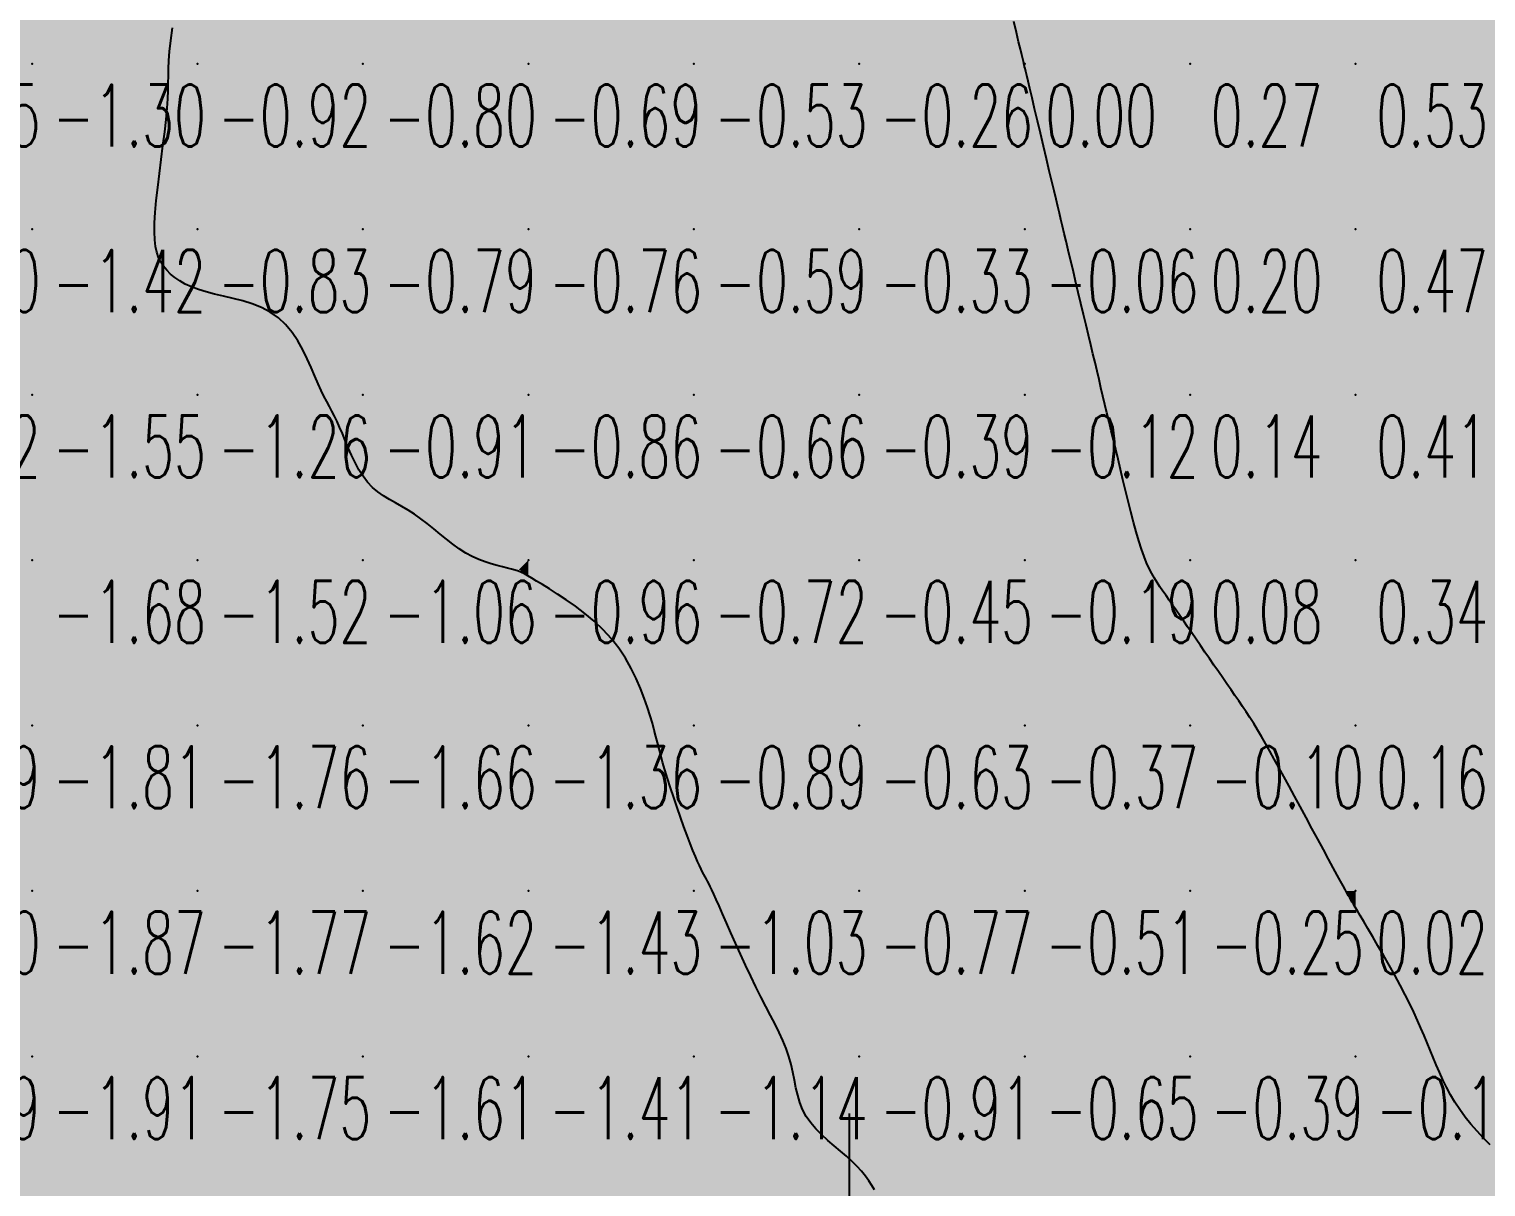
# Model space of a CAD drawing. Header units: millimetres. Extents: x 88261 to 90953, y 390274 to 392322.
# Drawn here: x 90450.1 to 90538.1, y 390999.4 to 391069.3 of the extents above; entities that cross this region are included whole.
import ezdxf
from ezdxf.enums import TextEntityAlignment as Align

# ---------------------------------------------------------------- set-up
doc = ezdxf.new("R2010")
doc.units = ezdxf.units.MM
doc.header["$LTSCALE"] = 25
for name, color, linetype in [('Carroyage(1)_Croix', 7, 'Continuous'), ('CN_03_00', 7, 'Continuous'), ('CN_04_00', 242, 'Continuous'), ('COTEAlt', 7, 'Continuous'), ('TN_COLORIAGE', 7, 'Continuous')]:
    doc.layers.add(name, color=color, linetype=linetype)
doc.styles.add('Simplex 1.0', font='Simplex.shx', dxfattribs={"width": 0.99, "height": 2.5})
doc.styles.get("Standard").update_dxf_attribs({"font": 'times.ttf'})

# ---------------------------------------------------------------- blocks, each defined once
blk = doc.blocks.new('COTE')
at = {"color": 0}
blk.add_point((0, 0), dxfattribs=at)
at = {"layer": 'COTEAlt'}
blk.add_attdef('ALT', text='', height=3.75, dxfattribs=at).set_placement((1.25, -1.25), align=Align.TOP_LEFT)

msp = doc.modelspace()

# ---------------------------------------------------------------- linework, layer by layer
at = {"layer": 'Carroyage(1)_Croix'}
msp.add_line((90499.65, 390991.29), (90499.65, 391003.79), dxfattribs=at)
at = {"layer": 'CN_03_00', "elevation": -1, "flags": 128}
msp.add_lwpolyline([(90501.172, 390999.176), (90501.007, 390999.44), (90500.824, 390999.714), (90500.618, 390999.999), (90500.385, 391000.292), (90500.121, 391000.591), (90499.82, 391000.894), (90499.483, 391001.201), (90499.117, 391001.513), (90498.736, 391001.833), (90498.353, 391002.161), (90497.979, 391002.502), (90497.627, 391002.856), (90497.31, 391003.226), (90497.04, 391003.615), (90496.825, 391004.023), (90496.658, 391004.449), (90496.527, 391004.89), (90496.42, 391005.344), (90496.324, 391005.808), (90496.229, 391006.279), (90496.121, 391006.755), (90495.99, 391007.233), (90495.826, 391007.712), (90495.63, 391008.194), (90495.406, 391008.686), (90495.158, 391009.191), (90494.889, 391009.715), (90494.603, 391010.262), (90494.305, 391010.836), (90493.997, 391011.443), (90493.684, 391012.084), (90493.371, 391012.748), (90493.063, 391013.417), (90492.765, 391014.079), (90492.481, 391014.716), (90492.218, 391015.314), (90491.979, 391015.857), (90491.771, 391016.331), (90491.596, 391016.724), (90491.452, 391017.044), (90491.333, 391017.302), (90491.234, 391017.511), (90491.149, 391017.682), (90491.075, 391017.827), (90491.005, 391017.959), (90490.936, 391018.088), (90490.861, 391018.227), (90490.779, 391018.383), (90490.688, 391018.564), (90490.586, 391018.777), (90490.472, 391019.03), (90490.342, 391019.33), (90490.196, 391019.685), (90490.032, 391020.102), (90489.849, 391020.585), (90489.651, 391021.122), (90489.445, 391021.695), (90489.236, 391022.291), (90489.03, 391022.891), (90488.834, 391023.481), (90488.653, 391024.044), (90488.493, 391024.563), (90488.358, 391025.028), (90488.243, 391025.449), (90488.142, 391025.839), (90488.047, 391026.213), (90487.953, 391026.585), (90487.853, 391026.97), (90487.739, 391027.382), (90487.605, 391027.835), (90487.445, 391028.34), (90487.254, 391028.889), (90487.03, 391029.472), (90486.767, 391030.076), (90486.463, 391030.691), (90486.115, 391031.306), (90485.717, 391031.908), (90485.267, 391032.487), (90484.764, 391033.033), (90484.222, 391033.543), (90483.658, 391034.015), (90483.088, 391034.448), (90482.529, 391034.84), (90481.999, 391035.19), (90481.514, 391035.497), (90481.091, 391035.759), (90480.741, 391035.975), (90480.455, 391036.151), (90480.218, 391036.292), (90480.015, 391036.405), (90479.83, 391036.496), (90479.648, 391036.571), (90479.455, 391036.636), (90479.235, 391036.698), (90478.976, 391036.761), (90478.681, 391036.832), (90478.355, 391036.914), (90478.004, 391037.013), (90477.634, 391037.133), (90477.25, 391037.278), (90476.858, 391037.455), (90476.463, 391037.667), (90476.071, 391037.916), (90475.681, 391038.197), (90475.293, 391038.499), (90474.907, 391038.814), (90474.522, 391039.133), (90474.137, 391039.445), (90473.752, 391039.743), (90473.366, 391040.017), (90472.98, 391040.262), (90472.596, 391040.483), (90472.217, 391040.694), (90471.847, 391040.903), (90471.49, 391041.122), (90471.148, 391041.361), (90470.825, 391041.632), (90470.525, 391041.945), (90470.25, 391042.306), (90469.998, 391042.708), (90469.767, 391043.138), (90469.554, 391043.584), (90469.357, 391044.033), (90469.174, 391044.474), (90469.001, 391044.894), (90468.837, 391045.28), (90468.679, 391045.626), (90468.524, 391045.94), (90468.37, 391046.235), (90468.215, 391046.525), (90468.056, 391046.824), (90467.891, 391047.144), (90467.717, 391047.501), (90467.533, 391047.906), (90467.335, 391048.369), (90467.118, 391048.876), (90466.877, 391049.412), (90466.608, 391049.957), (90466.304, 391050.496), (90465.961, 391051.01), (90465.573, 391051.482), (90465.136, 391051.895), (90464.646, 391052.236), (90464.115, 391052.512), (90463.554, 391052.734), (90462.977, 391052.915), (90462.397, 391053.065), (90461.827, 391053.197), (90461.28, 391053.321), (90460.768, 391053.45), (90460.302, 391053.594), (90459.882, 391053.752), (90459.506, 391053.927), (90459.172, 391054.115), (90458.876, 391054.318), (90458.616, 391054.534), (90458.39, 391054.763), (90458.196, 391055.005), (90458.031, 391055.26), (90457.894, 391055.538), (90457.787, 391055.848), (90457.709, 391056.202), (90457.659, 391056.61), (90457.639, 391057.081), (90457.648, 391057.627), (90457.685, 391058.259), (90457.751, 391058.979), (90457.839, 391059.77), (90457.941, 391060.606), (90458.05, 391061.46), (90458.159, 391062.308), (90458.262, 391063.124), (90458.349, 391063.882), (90458.415, 391064.557), (90458.454, 391065.133), (90458.473, 391065.63), (90458.48, 391066.078), (90458.483, 391066.509), (90458.492, 391066.95), (90458.514, 391067.434), (90458.558, 391067.989), (90458.633, 391068.646), (90458.744, 391069.424)], dxfattribs=at)
at = {"layer": 'CN_04_00', "flags": 128}
msp.add_lwpolyline([(90538.379, 391001.896), (90537.98, 391002.296), (90537.589, 391002.711), (90537.214, 391003.139), (90536.863, 391003.575), (90536.543, 391004.019), (90536.252, 391004.467), (90535.987, 391004.919), (90535.744, 391005.373), (90535.521, 391005.827), (90535.313, 391006.279), (90535.118, 391006.729), (90534.931, 391007.173), (90534.751, 391007.613), (90534.57, 391008.052), (90534.387, 391008.496), (90534.194, 391008.949), (90533.989, 391009.417), (90533.765, 391009.905), (90533.519, 391010.419), (90533.245, 391010.964), (90532.942, 391011.542), (90532.616, 391012.142), (90532.278, 391012.749), (90531.937, 391013.349), (90531.603, 391013.928), (90531.286, 391014.472), (90530.995, 391014.965), (90530.741, 391015.394), (90530.53, 391015.749), (90530.361, 391016.034), (90530.226, 391016.259), (90530.121, 391016.434), (90530.041, 391016.568), (90529.98, 391016.669), (90529.932, 391016.749), (90529.893, 391016.815), (90529.856, 391016.878), (90529.816, 391016.949), (90529.765, 391017.039), (90529.699, 391017.161), (90529.609, 391017.326), (90529.49, 391017.545), (90529.336, 391017.83), (90529.14, 391018.193), (90528.898, 391018.64), (90528.616, 391019.162), (90528.302, 391019.742), (90527.965, 391020.365), (90527.613, 391021.015), (90527.255, 391021.678), (90526.899, 391022.337), (90526.553, 391022.976), (90526.224, 391023.584), (90525.913, 391024.159), (90525.617, 391024.702), (90525.335, 391025.214), (90525.066, 391025.696), (90524.809, 391026.151), (90524.561, 391026.578), (90524.322, 391026.98), (90524.09, 391027.358), (90523.862, 391027.717), (90523.637, 391028.063), (90523.413, 391028.399), (90523.186, 391028.731), (90522.956, 391029.065), (90522.719, 391029.405), (90522.474, 391029.757), (90522.22, 391030.125), (90521.957, 391030.505), (90521.688, 391030.894), (90521.416, 391031.288), (90521.144, 391031.684), (90520.874, 391032.077), (90520.608, 391032.464), (90520.348, 391032.841), (90520.098, 391033.203), (90519.857, 391033.553), (90519.625, 391033.888), (90519.402, 391034.21), (90519.189, 391034.519), (90518.984, 391034.815), (90518.789, 391035.099), (90518.603, 391035.37), (90518.425, 391035.631), (90518.255, 391035.89), (90518.091, 391036.155), (90517.931, 391036.436), (90517.774, 391036.742), (90517.619, 391037.082), (90517.464, 391037.466), (90517.307, 391037.904), (90517.147, 391038.4), (90516.986, 391038.948), (90516.823, 391039.537), (90516.661, 391040.156), (90516.5, 391040.795), (90516.341, 391041.443), (90516.185, 391042.09), (90516.034, 391042.724), (90515.888, 391043.338), (90515.747, 391043.931), (90515.61, 391044.506), (90515.477, 391045.063), (90515.348, 391045.605), (90515.222, 391046.135), (90515.099, 391046.653), (90514.978, 391047.161), (90514.858, 391047.664), (90514.739, 391048.164), (90514.619, 391048.668), (90514.497, 391049.182), (90514.371, 391049.711), (90514.24, 391050.26), (90514.103, 391050.835), (90513.959, 391051.443), (90513.806, 391052.084), (90513.648, 391052.75), (90513.487, 391053.427), (90513.326, 391054.102), (90513.169, 391054.762), (90513.019, 391055.394), (90512.878, 391055.984), (90512.75, 391056.521), (90512.638, 391056.995), (90512.536, 391057.423), (90512.441, 391057.823), (90512.347, 391058.216), (90512.25, 391058.623), (90512.145, 391059.064), (90512.028, 391059.558), (90511.892, 391060.127), (90511.736, 391060.781), (90511.565, 391061.503), (90511.383, 391062.266), (90511.199, 391063.041), (90511.017, 391063.804), (90510.845, 391064.526), (90510.689, 391065.181), (90510.556, 391065.742), (90510.45, 391066.189), (90510.369, 391066.529), (90510.309, 391066.779), (90510.268, 391066.952), (90510.241, 391067.064), (90510.226, 391067.129), (90510.218, 391067.162), (90510.214, 391067.178), (90510.211, 391067.193), (90510.204, 391067.221), (90510.19, 391067.28), (90510.165, 391067.383), (90510.126, 391067.549), (90510.068, 391067.791), (90509.988, 391068.127), (90509.882, 391068.572), (90509.748, 391069.135), (90509.591, 391069.795)], dxfattribs=at)
at = {"layer": 'TN_COLORIAGE', "color": 101}
for points in [[(90440.249, 391077.239, -1.16), (90440.249, 391067.239, -1.16), (90450.249, 391077.239, -1.16)], [(90440.249, 391067.239, -1.16), (90450.249, 391067.239, -1.16), (90450.249, 391077.239, -1.16)], [(90450.249, 391067.239, -1), (90460.213, 391077.204, -1), (90450.249, 391077.239, -1), (90460.183, 391077.239, -1)], [(90458.215, 391067.239, -1.297), (90460.213, 391077.204, -1.297), (90450.249, 391067.239, -1.297)], [(90440.249, 391067.239, -1.297), (90440.249, 391057.239, -1.297), (90450.249, 391067.239, -1.297)], [(90440.249, 391057.239, -1.297), (90450.249, 391057.239, -1.297), (90450.249, 391067.239, -1.297)], [(90450.249, 391057.239, -1), (90458.725, 391065.716, -1), (90450.249, 391067.239, -1), (90458.215, 391067.239, -1)], [(90457.375, 391057.239, -1.423), (90458.725, 391065.716, -1.423), (90450.249, 391057.239, -1.423)], [(90440.249, 391057.239, -1.423), (90440.249, 391047.239, -1.423), (90450.249, 391057.239, -1.423)], [(90440.249, 391047.239, -1.423), (90450.249, 391047.239, -1.423), (90450.249, 391057.239, -1.423)], [(90450.249, 391047.239, -1), (90457.888, 391054.878, -1), (90450.249, 391057.239, -1), (90457.375, 391057.239, -1)], [(90450.249, 391047.239, -1), (90457.888, 391054.878, -1), (90460.249, 391047.239, -1), (90460.249, 391053.277, -1)], [(90465.723, 391052.714, -1.26), (90460.249, 391053.277, -1.26), (90460.249, 391047.239, -1.26)], [(90465.723, 391052.714, -1.26), (90467.675, 391047.239, -1.26), (90460.249, 391047.239, -1.26)], [(90440.249, 391037.239, -1.551), (90450.249, 391037.239, -1.551), (90450.249, 391047.239, -1.551)], [(90440.249, 391047.239, -1.551), (90440.249, 391037.239, -1.551), (90450.249, 391047.239, -1.551)], [(90450.249, 391037.239, -1.26), (90460.249, 391037.239, -1.26), (90460.249, 391047.239, -1.26)], [(90450.249, 391047.239, -1.26), (90450.249, 391037.239, -1.26), (90460.249, 391047.239, -1.26)], [(90460.249, 391037.239, -1), (90468.774, 391045.765, -1), (90460.249, 391047.239, -1), (90467.675, 391047.239, -1)], [(90460.249, 391037.239, -1), (90468.774, 391045.765, -1), (90470.249, 391037.239, -1), (90470.249, 391041.383, -1)], [(90473.38, 391040.37, -1.064), (90470.249, 391041.383, -1.064), (90470.249, 391037.239, -1.064)], [(90473.38, 391040.37, -1.064), (90476.429, 391037.239, -1.064), (90470.249, 391037.239, -1.064)], [(90440.249, 391032.206, -1.682), (90442.525, 391029.516, -1.682), (90440.249, 391037.239, -1.682), (90450.249, 391037.239, -1.682)], [(90443.599, 391027.239, -1.682), (90442.525, 391029.516, -1.682), (90450.249, 391027.239, -1.682), (90450.249, 391037.239, -1.682)], [(90450.249, 391027.239, -1.52), (90460.249, 391027.239, -1.52), (90460.249, 391037.239, -1.52)], [(90450.249, 391037.239, -1.52), (90450.249, 391027.239, -1.52), (90460.249, 391037.239, -1.52)], [(90460.249, 391027.239, -1.064), (90470.249, 391027.239, -1.064), (90470.249, 391037.239, -1.064)], [(90460.249, 391037.239, -1.064), (90460.249, 391027.239, -1.064), (90470.249, 391037.239, -1.064)], [(90470.249, 391027.239, -1), (90479.682, 391036.673, -1), (90470.249, 391037.239, -1), (90476.429, 391037.239, -1)], [(90470.249, 391027.239, -1), (90479.682, 391036.673, -1), (90480.249, 391027.239, -1), (90480.249, 391036.256, -1)], [(90485.866, 391032.856, -1.361), (90480.249, 391036.256, -1.361), (90480.249, 391027.239, -1.361)], [(90485.866, 391032.856, -1.361), (90487.889, 391027.239, -1.361), (90480.249, 391027.239, -1.361)], [(90443.599, 391027.239, -1.814), (90443.835, 391020.826, -1.814), (90450.249, 391027.239, -1.814)], [(90444.615, 391017.239, -1.814), (90443.835, 391020.826, -1.814), (90450.249, 391017.239, -1.814), (90450.249, 391027.239, -1.814)], [(90450.249, 391017.239, -1.762), (90460.249, 391017.239, -1.762), (90460.249, 391027.239, -1.762)], [(90450.249, 391027.239, -1.762), (90450.249, 391017.239, -1.762), (90460.249, 391027.239, -1.762)], [(90460.249, 391017.239, -1.655), (90470.249, 391017.239, -1.655), (90470.249, 391027.239, -1.655)], [(90460.249, 391027.239, -1.655), (90460.249, 391017.239, -1.655), (90470.249, 391027.239, -1.655)], [(90470.249, 391027.239, -1.361), (90470.249, 391017.239, -1.361), (90480.249, 391027.239, -1.361)], [(90470.249, 391017.239, -1.361), (90480.249, 391017.239, -1.361), (90480.249, 391027.239, -1.361)], [(90480.249, 391017.239, -1), (90488.205, 391025.195, -1), (90480.249, 391027.239, -1), (90487.889, 391027.239, -1)], [(90480.249, 391017.239, -1), (90488.205, 391025.195, -1), (90490.249, 391017.239, -1), (90490.249, 391019.359, -1)], [(90490.993, 391017.983, -1.03), (90490.249, 391019.359, -1.03), (90490.249, 391017.239, -1.03)], [(90490.993, 391017.983, -1.03), (90491.395, 391017.239, -1.03), (90490.249, 391017.239, -1.03)], [(90445.036, 391007.239, -1.866), (90444.137, 391011.128, -1.866), (90450.249, 391007.239, -1.866), (90450.249, 391017.239, -1.866)], [(90444.137, 391011.128, -1.866), (90444.615, 391017.239, -1.866), (90450.249, 391017.239, -1.866)], [(90450.249, 391017.239, -1.771), (90450.249, 391007.239, -1.771), (90460.249, 391017.239, -1.771)], [(90450.249, 391007.239, -1.771), (90460.249, 391007.239, -1.771), (90460.249, 391017.239, -1.771)], [(90460.249, 391017.239, -1.621), (90460.249, 391007.239, -1.621), (90470.249, 391017.239, -1.621)], [(90460.249, 391007.239, -1.621), (90470.249, 391007.239, -1.621), (90470.249, 391017.239, -1.621)], [(90470.249, 391017.239, -1.433), (90470.249, 391007.239, -1.433), (90480.249, 391017.239, -1.433)], [(90470.249, 391007.239, -1.433), (90480.249, 391007.239, -1.433), (90480.249, 391017.239, -1.433)], [(90480.249, 391017.239, -1.03), (90480.249, 391007.239, -1.03), (90490.249, 391017.239, -1.03)], [(90480.249, 391007.239, -1.03), (90490.249, 391007.239, -1.03), (90490.249, 391017.239, -1.03)], [(90490.249, 391007.239, -1), (90494.055, 391011.045, -1), (90490.249, 391017.239, -1), (90491.395, 391017.239, -1)], [(90494.055, 391011.045, -1.142), (90496.37, 391007.239, -1.142), (90490.249, 391007.239, -1.142)], [(90445.139, 390997.239, -1.907), (90444.268, 391001.259, -1.907), (90450.249, 390997.239, -1.907), (90450.249, 391007.239, -1.907)], [(90444.268, 391001.259, -1.907), (90445.036, 391007.239, -1.907), (90450.249, 391007.239, -1.907)], [(90450.249, 391007.239, -1.75), (90450.249, 390997.239, -1.75), (90460.249, 391007.239, -1.75)], [(90450.249, 390997.239, -1.75), (90460.249, 390997.239, -1.75), (90460.249, 391007.239, -1.75)], [(90460.249, 390997.239, -1.61), (90470.249, 390997.239, -1.61), (90470.249, 391007.239, -1.61)], [(90460.249, 391007.239, -1.61), (90460.249, 390997.239, -1.61), (90470.249, 391007.239, -1.61)], [(90470.249, 391007.239, -1.414), (90470.249, 390997.239, -1.414), (90480.249, 391007.239, -1.414)], [(90470.249, 390997.239, -1.414), (90480.249, 390997.239, -1.414), (90480.249, 391007.239, -1.414)], [(90480.249, 390997.239, -1.142), (90490.249, 390997.239, -1.142), (90490.249, 391007.239, -1.142)], [(90480.249, 391007.239, -1.142), (90480.249, 390997.239, -1.142), (90490.249, 391007.239, -1.142)], [(90490.249, 390997.239, -1), (90496.405, 391003.396, -1), (90490.249, 391007.239, -1), (90496.37, 391007.239, -1)], [(90490.249, 390997.239, -1), (90496.405, 391003.396, -1), (90500.249, 390997.239, -1), (90500.249, 391000.865, -1)], [(90501.521, 390998.512, -1.051), (90500.249, 391000.865, -1.051), (90500.249, 390997.239, -1.051)]]:
    msp.add_solid(points, dxfattribs=at)
at = {"layer": 'TN_COLORIAGE', "color": 91}
for points in [[(90460.213, 391077.204, -0.924), (90458.215, 391067.239, -0.924), (90460.249, 391077.239, -0.924), (90460.249, 391067.239, -0.924)], [(90460.249, 391077.239, -0.949), (90460.249, 391067.239, -0.949), (90470.249, 391077.239, -0.949)], [(90460.249, 391067.239, -0.949), (90470.249, 391067.239, -0.949), (90470.249, 391077.239, -0.949)], [(90470.249, 391077.239, -0.577), (90470.249, 391067.239, -0.577), (90480.249, 391077.239, -0.577)], [(90470.249, 391067.239, -0.577), (90480.249, 391067.239, -0.577), (90480.249, 391077.239, -0.577)], [(90480.249, 391077.239, -0.466), (90480.249, 391067.239, -0.466), (90490.249, 391077.239, -0.466)], [(90480.249, 391067.239, -0.466), (90490.249, 391067.239, -0.466), (90490.249, 391077.239, -0.466)], [(90490.249, 391077.239, -0.201), (90490.249, 391067.239, -0.201), (90500.249, 391077.239, -0.201)], [(90490.249, 391067.239, -0.201), (90500.249, 391067.239, -0.201), (90500.249, 391077.239, -0.201)], [(90500.249, 391067.239), (90508.287, 391075.277), (90500.249, 391077.239), (90507.82, 391077.239)], [(90508.287, 391075.277, -0.264), (90510.2, 391067.239, -0.264), (90500.249, 391067.239, -0.264)], [(90458.725, 391065.716, -0.83), (90457.375, 391057.239, -0.83), (90460.249, 391067.239, -0.83), (90460.249, 391057.239, -0.83)], [(90458.215, 391067.239, -0.924), (90458.725, 391065.716, -0.924), (90460.249, 391067.239, -0.924)], [(90460.249, 391067.239, -0.802), (90460.249, 391057.239, -0.802), (90470.249, 391067.239, -0.802)], [(90460.249, 391057.239, -0.802), (90470.249, 391057.239, -0.802), (90470.249, 391067.239, -0.802)], [(90470.249, 391057.239, -0.693), (90480.249, 391057.239, -0.693), (90480.249, 391067.239, -0.693)], [(90470.249, 391067.239, -0.693), (90470.249, 391057.239, -0.693), (90480.249, 391067.239, -0.693)], [(90480.249, 391067.239, -0.529), (90480.249, 391057.239, -0.529), (90490.249, 391067.239, -0.529)], [(90480.249, 391057.239, -0.529), (90490.249, 391057.239, -0.529), (90490.249, 391067.239, -0.529)], [(90490.249, 391067.239, -0.264), (90490.249, 391057.239, -0.264), (90500.249, 391067.239, -0.264)], [(90490.249, 391057.239, -0.264), (90500.249, 391057.239, -0.264), (90500.249, 391067.239, -0.264)], [(90500.249, 391057.239), (90510.209, 391067.2), (90500.249, 391067.239), (90510.2, 391067.239)], [(90500.249, 391057.239), (90510.209, 391067.2), (90510.249, 391057.239), (90510.249, 391067.032)], [(90512.131, 391059.122, -0.062), (90510.249, 391067.032, -0.062), (90510.249, 391057.239, -0.062)], [(90512.131, 391059.122, -0.062), (90512.579, 391057.239, -0.062), (90510.249, 391057.239, -0.062)], [(90457.375, 391057.239, -0.83), (90457.888, 391054.878, -0.83), (90460.249, 391057.239, -0.83)], [(90460.249, 391053.277, -0.83), (90457.888, 391054.878, -0.83), (90460.249, 391057.239, -0.83)], [(90460.249, 391053.277, -0.785), (90465.723, 391052.714, -0.785), (90460.249, 391057.239, -0.785), (90470.249, 391057.239, -0.785)], [(90467.675, 391047.239, -0.785), (90465.723, 391052.714, -0.785), (90470.249, 391047.239, -0.785), (90470.249, 391057.239, -0.785)], [(90470.249, 391057.239, -0.76), (90470.249, 391047.239, -0.76), (90480.249, 391057.239, -0.76)], [(90470.249, 391047.239, -0.76), (90480.249, 391047.239, -0.76), (90480.249, 391057.239, -0.76)], [(90480.249, 391057.239, -0.592), (90480.249, 391047.239, -0.592), (90490.249, 391057.239, -0.592)], [(90480.249, 391047.239, -0.592), (90490.249, 391047.239, -0.592), (90490.249, 391057.239, -0.592)], [(90490.249, 391057.239, -0.327), (90490.249, 391047.239, -0.327), (90500.249, 391057.239, -0.327)], [(90490.249, 391047.239, -0.327), (90500.249, 391047.239, -0.327), (90500.249, 391057.239, -0.327)], [(90500.249, 391057.239, -0.062), (90500.249, 391047.239, -0.062), (90510.249, 391057.239, -0.062)], [(90500.249, 391047.239, -0.062), (90510.249, 391047.239, -0.062), (90510.249, 391057.239, -0.062)], [(90510.249, 391047.239), (90514.054, 391051.044), (90510.249, 391057.239), (90512.579, 391057.239)], [(90514.054, 391051.044, -0.125), (90514.959, 391047.239, -0.125), (90510.249, 391047.239, -0.125)], [(90467.675, 391047.239, -0.91), (90468.774, 391045.765, -0.91), (90470.249, 391047.239, -0.91)], [(90470.249, 391041.383, -0.91), (90468.774, 391045.765, -0.91), (90470.249, 391047.239, -0.91)], [(90470.249, 391041.383, -0.86), (90473.38, 391040.37, -0.86), (90470.249, 391047.239, -0.86), (90480.249, 391047.239, -0.86)], [(90476.429, 391037.239, -0.86), (90473.38, 391040.37, -0.86), (90480.249, 391037.239, -0.86), (90480.249, 391047.239, -0.86)], [(90480.249, 391037.239, -0.655), (90490.249, 391037.239, -0.655), (90490.249, 391047.239, -0.655)], [(90480.249, 391047.239, -0.655), (90480.249, 391037.239, -0.655), (90490.249, 391047.239, -0.655)], [(90490.249, 391037.239, -0.39), (90500.249, 391037.239, -0.39), (90500.249, 391047.239, -0.39)], [(90490.249, 391047.239, -0.39), (90490.249, 391037.239, -0.39), (90500.249, 391047.239, -0.39)], [(90500.249, 391037.239, -0.125), (90510.249, 391037.239, -0.125), (90510.249, 391047.239, -0.125)], [(90500.249, 391047.239, -0.125), (90500.249, 391037.239, -0.125), (90510.249, 391047.239, -0.125)], [(90510.249, 391037.239), (90515.976, 391042.967), (90510.249, 391047.239), (90514.959, 391047.239)], [(90515.976, 391042.967, -0.188), (90517.339, 391037.239, -0.188), (90510.249, 391037.239, -0.188)], [(90476.429, 391037.239, -0.961), (90479.682, 391036.673, -0.961), (90480.249, 391037.239, -0.961)], [(90480.249, 391036.256, -0.961), (90479.682, 391036.673, -0.961), (90480.249, 391037.239, -0.961)], [(90480.249, 391036.256, -0.719), (90485.866, 391032.856, -0.719), (90480.249, 391037.239, -0.719), (90490.249, 391037.239, -0.719)], [(90487.889, 391027.239, -0.719), (90485.866, 391032.856, -0.719), (90490.249, 391027.239, -0.719), (90490.249, 391037.239, -0.719)], [(90490.249, 391037.239, -0.453), (90490.249, 391027.239, -0.453), (90500.249, 391037.239, -0.453)], [(90490.249, 391027.239, -0.453), (90500.249, 391027.239, -0.453), (90500.249, 391037.239, -0.453)], [(90500.249, 391037.239, -0.188), (90500.249, 391027.239, -0.188), (90510.249, 391037.239, -0.188)], [(90500.249, 391027.239, -0.188), (90510.249, 391027.239, -0.188), (90510.249, 391037.239, -0.188)], [(90510.249, 391027.239), (90518.507, 391035.498), (90510.249, 391037.239), (90517.339, 391037.239)], [(90510.249, 391027.239), (90518.507, 391035.498), (90520.249, 391027.239), (90520.249, 391032.992)], [(90522.587, 391029.578, -0.105), (90520.249, 391032.992, -0.105), (90520.249, 391027.239, -0.105)], [(90522.587, 391029.578, -0.105), (90524.248, 391027.239, -0.105), (90520.249, 391027.239, -0.105)], [(90487.889, 391027.239, -0.889), (90488.205, 391025.195, -0.889), (90490.249, 391027.239, -0.889)], [(90490.249, 391019.359, -0.889), (90488.205, 391025.195, -0.889), (90490.249, 391027.239, -0.889)], [(90490.249, 391019.359, -0.627), (90490.993, 391017.983, -0.627), (90490.249, 391027.239, -0.627), (90500.249, 391027.239, -0.627)], [(90491.395, 391017.239, -0.627), (90490.993, 391017.983, -0.627), (90500.249, 391017.239, -0.627), (90500.249, 391027.239, -0.627)], [(90500.249, 391017.239, -0.366), (90510.249, 391017.239, -0.366), (90510.249, 391027.239, -0.366)], [(90500.249, 391027.239, -0.366), (90500.249, 391017.239, -0.366), (90510.249, 391027.239, -0.366)], [(90510.249, 391017.239, -0.105), (90520.249, 391017.239, -0.105), (90520.249, 391027.239, -0.105)], [(90510.249, 391027.239, -0.105), (90510.249, 391017.239, -0.105), (90520.249, 391027.239, -0.105)], [(90520.249, 391017.239), (90526.354, 391023.345), (90520.249, 391027.239), (90524.248, 391027.239)], [(90526.354, 391023.345, -0.246), (90529.655, 391017.239, -0.246), (90520.249, 391017.239, -0.246)], [(90491.395, 391017.239, -0.769), (90494.055, 391011.045, -0.769), (90500.249, 391017.239, -0.769)], [(90496.37, 391007.239, -0.769), (90494.055, 391011.045, -0.769), (90500.249, 391007.239, -0.769), (90500.249, 391017.239, -0.769)], [(90500.249, 391007.239, -0.507), (90510.249, 391007.239, -0.507), (90510.249, 391017.239, -0.507)], [(90500.249, 391017.239, -0.507), (90500.249, 391007.239, -0.507), (90510.249, 391017.239, -0.507)], [(90510.249, 391007.239, -0.246), (90520.249, 391007.239, -0.246), (90520.249, 391017.239, -0.246)], [(90510.249, 391017.239, -0.246), (90510.249, 391007.239, -0.246), (90520.249, 391017.239, -0.246)], [(90520.249, 391007.239), (90529.864, 391016.854), (90520.249, 391017.239), (90529.655, 391017.239)], [(90520.249, 391007.239), (90529.864, 391016.854), (90530.249, 391007.239), (90530.249, 391016.234)], [(90533.587, 391010.578, -0.139), (90530.249, 391016.234, -0.139), (90530.249, 391007.239, -0.139)], [(90533.587, 391010.578, -0.139), (90534.872, 391007.239, -0.139), (90530.249, 391007.239, -0.139)], [(90496.37, 391007.239, -0.91), (90496.405, 391003.396, -0.91), (90500.249, 391007.239, -0.91)], [(90500.249, 391000.865, -0.91), (90496.405, 391003.396, -0.91), (90500.249, 391007.239, -0.91)], [(90500.249, 391000.865, -0.649), (90501.521, 390998.512, -0.649), (90500.249, 391007.239, -0.649), (90510.249, 391007.239, -0.649)], [(90502.448, 390997.239, -0.649), (90501.521, 390998.512, -0.649), (90510.249, 390997.239, -0.649), (90510.249, 391007.239, -0.649)], [(90510.249, 391007.239, -0.387), (90510.249, 390997.239, -0.387), (90520.249, 391007.239, -0.387)], [(90510.249, 390997.239, -0.387), (90520.249, 390997.239, -0.387), (90520.249, 391007.239, -0.387)], [(90520.249, 391007.239, -0.139), (90520.249, 390997.239, -0.139), (90530.249, 391007.239, -0.139)], [(90520.249, 390997.239, -0.139), (90530.249, 390997.239, -0.139), (90530.249, 391007.239, -0.139)], [(90530.249, 390997.239), (90536.515, 391003.505), (90530.249, 391007.239), (90534.872, 391007.239)], [(90530.249, 390997.239), (90536.515, 391003.505), (90540.249, 390997.239), (90540.249, 391000.191)]]:
    msp.add_solid(points, dxfattribs=at)
at = {"layer": 'TN_COLORIAGE', "color": 81}
for points in [[(90510.2, 391067.239, 0.064), (90508.287, 391075.277, 0.064), (90510.249, 391067.239, 0.064), (90510.249, 391077.239, 0.064)], [(90510.249, 391077.239, 0.33), (90510.249, 391067.239, 0.33), (90520.249, 391077.239, 0.33)], [(90510.249, 391067.239, 0.33), (90520.249, 391067.239, 0.33), (90520.249, 391077.239, 0.33)], [(90520.249, 391067.239, 0.595), (90530.249, 391067.239, 0.595), (90530.249, 391077.239, 0.595)], [(90520.249, 391077.239, 0.595), (90520.249, 391067.239, 0.595), (90530.249, 391077.239, 0.595)], [(90530.249, 391067.239, 0.837), (90540.249, 391067.239, 0.837), (90540.249, 391077.239, 0.837)], [(90530.249, 391077.239, 0.837), (90530.249, 391067.239, 0.837), (90540.249, 391077.239, 0.837)], [(90510.2, 391067.239, 0.001), (90510.209, 391067.2, 0.001), (90510.249, 391067.239, 0.001)], [(90510.249, 391067.032, 0.001), (90510.209, 391067.2, 0.001), (90510.249, 391067.239, 0.001)], [(90510.249, 391067.032, 0.267), (90512.131, 391059.122, 0.267), (90510.249, 391067.239, 0.267), (90520.249, 391067.239, 0.267)], [(90512.579, 391057.239, 0.267), (90512.131, 391059.122, 0.267), (90520.249, 391057.239, 0.267), (90520.249, 391067.239, 0.267)], [(90520.249, 391067.239, 0.532), (90520.249, 391057.239, 0.532), (90530.249, 391067.239, 0.532)], [(90520.249, 391057.239, 0.532), (90530.249, 391057.239, 0.532), (90530.249, 391067.239, 0.532)], [(90530.249, 391067.239, 0.797), (90530.249, 391057.239, 0.797), (90540.249, 391067.239, 0.797)], [(90530.249, 391057.239, 0.797), (90540.249, 391057.239, 0.797), (90540.249, 391067.239, 0.797)], [(90512.579, 391057.239, 0.203), (90514.054, 391051.044, 0.203), (90520.249, 391057.239, 0.203)], [(90514.959, 391047.239, 0.203), (90514.054, 391051.044, 0.203), (90520.249, 391047.239, 0.203), (90520.249, 391057.239, 0.203)], [(90520.249, 391057.239, 0.469), (90520.249, 391047.239, 0.469), (90530.249, 391057.239, 0.469)], [(90520.249, 391047.239, 0.469), (90530.249, 391047.239, 0.469), (90530.249, 391057.239, 0.469)], [(90530.249, 391047.239, 0.734), (90540.249, 391047.239, 0.734), (90540.249, 391057.239, 0.734)], [(90530.249, 391057.239, 0.734), (90530.249, 391047.239, 0.734), (90540.249, 391057.239, 0.734)], [(90514.959, 391047.239, 0.14), (90515.976, 391042.967, 0.14), (90520.249, 391047.239, 0.14)], [(90517.339, 391037.239, 0.14), (90515.976, 391042.967, 0.14), (90520.249, 391037.239, 0.14), (90520.249, 391047.239, 0.14)], [(90520.249, 391047.239, 0.406), (90520.249, 391037.239, 0.406), (90530.249, 391047.239, 0.406)], [(90520.249, 391037.239, 0.406), (90530.249, 391037.239, 0.406), (90530.249, 391047.239, 0.406)], [(90530.249, 391047.239, 0.671), (90530.249, 391037.239, 0.671), (90540.249, 391047.239, 0.671)], [(90530.249, 391037.239, 0.671), (90540.249, 391037.239, 0.671), (90540.249, 391047.239, 0.671)], [(90517.339, 391037.239, 0.077), (90518.507, 391035.498, 0.077), (90520.249, 391037.239, 0.077)], [(90520.249, 391032.992, 0.077), (90518.507, 391035.498, 0.077), (90520.249, 391037.239, 0.077)], [(90520.249, 391032.992, 0.342), (90522.587, 391029.578, 0.342), (90520.249, 391037.239, 0.342), (90530.249, 391037.239, 0.342)], [(90524.248, 391027.239, 0.342), (90522.587, 391029.578, 0.342), (90530.249, 391027.239, 0.342), (90530.249, 391037.239, 0.342)], [(90530.249, 391027.239, 0.569), (90540.249, 391027.239, 0.569), (90540.249, 391037.239, 0.569)], [(90530.249, 391037.239, 0.569), (90530.249, 391027.239, 0.569), (90540.249, 391037.239, 0.569)], [(90524.248, 391027.239, 0.157), (90526.354, 391023.345, 0.157), (90530.249, 391027.239, 0.157)], [(90529.655, 391017.239, 0.157), (90526.354, 391023.345, 0.157), (90530.249, 391017.239, 0.157), (90530.249, 391027.239, 0.157)], [(90530.249, 391027.239, 0.418), (90530.249, 391017.239, 0.418), (90540.249, 391027.239, 0.418)], [(90530.249, 391017.239, 0.418), (90540.249, 391017.239, 0.418), (90540.249, 391027.239, 0.418)], [(90529.655, 391017.239, 0.016), (90529.864, 391016.854, 0.016), (90530.249, 391017.239, 0.016)], [(90530.249, 391016.234, 0.016), (90529.864, 391016.854, 0.016), (90530.249, 391017.239, 0.016)], [(90530.249, 391016.234, 0.277), (90533.587, 391010.578, 0.277), (90530.249, 391017.239, 0.277), (90540.249, 391017.239, 0.277)], [(90534.872, 391007.239, 0.277), (90533.587, 391010.578, 0.277), (90540.249, 391007.239, 0.277), (90540.249, 391017.239, 0.277)], [(90534.872, 391007.239, 0.161), (90536.515, 391003.505, 0.161), (90540.249, 391007.239, 0.161)], [(90540.249, 391000.191, 0.161), (90536.515, 391003.505, 0.161), (90540.249, 391007.239, 0.161)]]:
    msp.add_solid(points, dxfattribs=at)

# ---------------------------------------------------------------- block references
at = {"layer": 'COTEAlt'}
ref = msp.add_blockref('COTE', (90440.249, 391067.239), dxfattribs=at)
ref.add_attrib('ALT', '-1.25', dxfattribs={"height": 3.75, "style": 'Simplex 1.0', "width": 0.6}).set_placement((90441.499, 391065.989), align=Align.TOP_LEFT)
ref = msp.add_blockref('COTE', (90450.249, 391067.239), dxfattribs=at)
ref.add_attrib('ALT', '-1.30', dxfattribs={"height": 3.75, "style": 'Simplex 1.0', "width": 0.6}).set_placement((90451.499, 391065.989), align=Align.TOP_LEFT)
ref = msp.add_blockref('COTE', (90460.249, 391067.239), dxfattribs=at)
ref.add_attrib('ALT', '-0.92', dxfattribs={"height": 3.75, "style": 'Simplex 1.0', "width": 0.6}).set_placement((90461.499, 391065.989), align=Align.TOP_LEFT)
ref = msp.add_blockref('COTE', (90470.249, 391067.239), dxfattribs=at)
ref.add_attrib('ALT', '-0.80', dxfattribs={"height": 3.75, "style": 'Simplex 1.0', "width": 0.6}).set_placement((90471.499, 391065.989), align=Align.TOP_LEFT)
ref = msp.add_blockref('COTE', (90480.249, 391067.239), dxfattribs=at)
ref.add_attrib('ALT', '-0.69', dxfattribs={"height": 3.75, "style": 'Simplex 1.0', "width": 0.6}).set_placement((90481.499, 391065.989), align=Align.TOP_LEFT)
ref = msp.add_blockref('COTE', (90490.249, 391067.239), dxfattribs=at)
ref.add_attrib('ALT', '-0.53', dxfattribs={"height": 3.75, "style": 'Simplex 1.0', "width": 0.6}).set_placement((90491.499, 391065.989), align=Align.TOP_LEFT)
ref = msp.add_blockref('COTE', (90500.249, 391067.239), dxfattribs=at)
ref.add_attrib('ALT', '-0.26', dxfattribs={"height": 3.75, "style": 'Simplex 1.0', "width": 0.6}).set_placement((90501.499, 391065.989), align=Align.TOP_LEFT)
ref = msp.add_blockref('COTE', (90510.249, 391067.239), dxfattribs=at)
ref.add_attrib('ALT', '0.00', dxfattribs={"height": 3.75, "style": 'Simplex 1.0', "width": 0.6}).set_placement((90511.499, 391065.989), align=Align.TOP_LEFT)
ref = msp.add_blockref('COTE', (90520.249, 391067.239), dxfattribs=at)
ref.add_attrib('ALT', '0.27', dxfattribs={"height": 3.75, "style": 'Simplex 1.0', "width": 0.6}).set_placement((90521.499, 391065.989), align=Align.TOP_LEFT)
ref = msp.add_blockref('COTE', (90530.249, 391067.239), dxfattribs=at)
ref.add_attrib('ALT', '0.53', dxfattribs={"height": 3.75, "style": 'Simplex 1.0', "width": 0.6}).set_placement((90531.499, 391065.989), align=Align.TOP_LEFT)
ref = msp.add_blockref('COTE', (90440.249, 391057.239), dxfattribs=at)
ref.add_attrib('ALT', '-1.50', dxfattribs={"height": 3.75, "style": 'Simplex 1.0', "width": 0.6}).set_placement((90441.499, 391055.989), align=Align.TOP_LEFT)
ref = msp.add_blockref('COTE', (90450.249, 391057.239), dxfattribs=at)
ref.add_attrib('ALT', '-1.42', dxfattribs={"height": 3.75, "style": 'Simplex 1.0', "width": 0.6}).set_placement((90451.499, 391055.989), align=Align.TOP_LEFT)
ref = msp.add_blockref('COTE', (90460.249, 391057.239), dxfattribs=at)
ref.add_attrib('ALT', '-0.83', dxfattribs={"height": 3.75, "style": 'Simplex 1.0', "width": 0.6}).set_placement((90461.499, 391055.989), align=Align.TOP_LEFT)
ref = msp.add_blockref('COTE', (90470.249, 391057.239), dxfattribs=at)
ref.add_attrib('ALT', '-0.79', dxfattribs={"height": 3.75, "style": 'Simplex 1.0', "width": 0.6}).set_placement((90471.499, 391055.989), align=Align.TOP_LEFT)
ref = msp.add_blockref('COTE', (90480.249, 391057.239), dxfattribs=at)
ref.add_attrib('ALT', '-0.76', dxfattribs={"height": 3.75, "style": 'Simplex 1.0', "width": 0.6}).set_placement((90481.499, 391055.989), align=Align.TOP_LEFT)
ref = msp.add_blockref('COTE', (90490.249, 391057.239), dxfattribs=at)
ref.add_attrib('ALT', '-0.59', dxfattribs={"height": 3.75, "style": 'Simplex 1.0', "width": 0.6}).set_placement((90491.499, 391055.989), align=Align.TOP_LEFT)
ref = msp.add_blockref('COTE', (90500.249, 391057.239), dxfattribs=at)
ref.add_attrib('ALT', '-0.33', dxfattribs={"height": 3.75, "style": 'Simplex 1.0', "width": 0.6}).set_placement((90501.499, 391055.989), align=Align.TOP_LEFT)
ref = msp.add_blockref('COTE', (90510.249, 391057.239), dxfattribs=at)
ref.add_attrib('ALT', '-0.06', dxfattribs={"height": 3.75, "style": 'Simplex 1.0', "width": 0.6}).set_placement((90511.499, 391055.989), align=Align.TOP_LEFT)
ref = msp.add_blockref('COTE', (90520.249, 391057.239), dxfattribs=at)
ref.add_attrib('ALT', '0.20', dxfattribs={"height": 3.75, "style": 'Simplex 1.0', "width": 0.6}).set_placement((90521.499, 391055.989), align=Align.TOP_LEFT)
ref = msp.add_blockref('COTE', (90530.249, 391057.239), dxfattribs=at)
ref.add_attrib('ALT', '0.47', dxfattribs={"height": 3.75, "style": 'Simplex 1.0', "width": 0.6}).set_placement((90531.499, 391055.989), align=Align.TOP_LEFT)
ref = msp.add_blockref('COTE', (90440.249, 391047.239), dxfattribs=at)
ref.add_attrib('ALT', '-1.72', dxfattribs={"height": 3.75, "style": 'Simplex 1.0', "width": 0.6}).set_placement((90441.499, 391045.989), align=Align.TOP_LEFT)
ref = msp.add_blockref('COTE', (90450.249, 391047.239), dxfattribs=at)
ref.add_attrib('ALT', '-1.55', dxfattribs={"height": 3.75, "style": 'Simplex 1.0', "width": 0.6}).set_placement((90451.499, 391045.989), align=Align.TOP_LEFT)
ref = msp.add_blockref('COTE', (90460.249, 391047.239), dxfattribs=at)
ref.add_attrib('ALT', '-1.26', dxfattribs={"height": 3.75, "style": 'Simplex 1.0', "width": 0.6}).set_placement((90461.499, 391045.989), align=Align.TOP_LEFT)
ref = msp.add_blockref('COTE', (90470.249, 391047.239), dxfattribs=at)
ref.add_attrib('ALT', '-0.91', dxfattribs={"height": 3.75, "style": 'Simplex 1.0', "width": 0.6}).set_placement((90471.499, 391045.989), align=Align.TOP_LEFT)
ref = msp.add_blockref('COTE', (90480.249, 391047.239), dxfattribs=at)
ref.add_attrib('ALT', '-0.86', dxfattribs={"height": 3.75, "style": 'Simplex 1.0', "width": 0.6}).set_placement((90481.499, 391045.989), align=Align.TOP_LEFT)
ref = msp.add_blockref('COTE', (90490.249, 391047.239), dxfattribs=at)
ref.add_attrib('ALT', '-0.66', dxfattribs={"height": 3.75, "style": 'Simplex 1.0', "width": 0.6}).set_placement((90491.499, 391045.989), align=Align.TOP_LEFT)
ref = msp.add_blockref('COTE', (90500.249, 391047.239), dxfattribs=at)
ref.add_attrib('ALT', '-0.39', dxfattribs={"height": 3.75, "style": 'Simplex 1.0', "width": 0.6}).set_placement((90501.499, 391045.989), align=Align.TOP_LEFT)
ref = msp.add_blockref('COTE', (90510.249, 391047.239), dxfattribs=at)
ref.add_attrib('ALT', '-0.12', dxfattribs={"height": 3.75, "style": 'Simplex 1.0', "width": 0.6}).set_placement((90511.499, 391045.989), align=Align.TOP_LEFT)
ref = msp.add_blockref('COTE', (90520.249, 391047.239), dxfattribs=at)
ref.add_attrib('ALT', '0.14', dxfattribs={"height": 3.75, "style": 'Simplex 1.0', "width": 0.6}).set_placement((90521.499, 391045.989), align=Align.TOP_LEFT)
ref = msp.add_blockref('COTE', (90530.249, 391047.239), dxfattribs=at)
ref.add_attrib('ALT', '0.41', dxfattribs={"height": 3.75, "style": 'Simplex 1.0', "width": 0.6}).set_placement((90531.499, 391045.989), align=Align.TOP_LEFT)
ref = msp.add_blockref('COTE', (90450.249, 391037.239), dxfattribs=at)
ref.add_attrib('ALT', '-1.68', dxfattribs={"height": 3.75, "style": 'Simplex 1.0', "width": 0.6}).set_placement((90451.499, 391035.989), align=Align.TOP_LEFT)
ref = msp.add_blockref('COTE', (90460.249, 391037.239), dxfattribs=at)
ref.add_attrib('ALT', '-1.52', dxfattribs={"height": 3.75, "style": 'Simplex 1.0', "width": 0.6}).set_placement((90461.499, 391035.989), align=Align.TOP_LEFT)
ref = msp.add_blockref('COTE', (90470.249, 391037.239), dxfattribs=at)
ref.add_attrib('ALT', '-1.06', dxfattribs={"height": 3.75, "style": 'Simplex 1.0', "width": 0.6}).set_placement((90471.499, 391035.989), align=Align.TOP_LEFT)
ref = msp.add_blockref('COTE', (90480.249, 391037.239), dxfattribs=at)
ref.add_attrib('ALT', '-0.96', dxfattribs={"height": 3.75, "style": 'Simplex 1.0', "width": 0.6}).set_placement((90481.499, 391035.989), align=Align.TOP_LEFT)
ref = msp.add_blockref('COTE', (90490.249, 391037.239), dxfattribs=at)
ref.add_attrib('ALT', '-0.72', dxfattribs={"height": 3.75, "style": 'Simplex 1.0', "width": 0.6}).set_placement((90491.499, 391035.989), align=Align.TOP_LEFT)
ref = msp.add_blockref('COTE', (90500.249, 391037.239), dxfattribs=at)
ref.add_attrib('ALT', '-0.45', dxfattribs={"height": 3.75, "style": 'Simplex 1.0', "width": 0.6}).set_placement((90501.499, 391035.989), align=Align.TOP_LEFT)
ref = msp.add_blockref('COTE', (90510.249, 391037.239), dxfattribs=at)
ref.add_attrib('ALT', '-0.19', dxfattribs={"height": 3.75, "style": 'Simplex 1.0', "width": 0.6}).set_placement((90511.499, 391035.989), align=Align.TOP_LEFT)
ref = msp.add_blockref('COTE', (90520.249, 391037.239), dxfattribs=at)
ref.add_attrib('ALT', '0.08', dxfattribs={"height": 3.75, "style": 'Simplex 1.0', "width": 0.6}).set_placement((90521.499, 391035.989), align=Align.TOP_LEFT)
ref = msp.add_blockref('COTE', (90530.249, 391037.239), dxfattribs=at)
ref.add_attrib('ALT', '0.34', dxfattribs={"height": 3.75, "style": 'Simplex 1.0', "width": 0.6}).set_placement((90531.499, 391035.989), align=Align.TOP_LEFT)
ref = msp.add_blockref('COTE', (90440.249, 391027.239), dxfattribs=at)
ref.add_attrib('ALT', '-2.09', dxfattribs={"height": 3.75, "style": 'Simplex 1.0', "width": 0.6}).set_placement((90441.499, 391025.989), align=Align.TOP_LEFT)
ref = msp.add_blockref('COTE', (90450.249, 391027.239), dxfattribs=at)
ref.add_attrib('ALT', '-1.81', dxfattribs={"height": 3.75, "style": 'Simplex 1.0', "width": 0.6}).set_placement((90451.499, 391025.989), align=Align.TOP_LEFT)
ref = msp.add_blockref('COTE', (90460.249, 391027.239), dxfattribs=at)
ref.add_attrib('ALT', '-1.76', dxfattribs={"height": 3.75, "style": 'Simplex 1.0', "width": 0.6}).set_placement((90461.499, 391025.989), align=Align.TOP_LEFT)
ref = msp.add_blockref('COTE', (90470.249, 391027.239), dxfattribs=at)
ref.add_attrib('ALT', '-1.66', dxfattribs={"height": 3.75, "style": 'Simplex 1.0', "width": 0.6}).set_placement((90471.499, 391025.989), align=Align.TOP_LEFT)
ref = msp.add_blockref('COTE', (90480.249, 391027.239), dxfattribs=at)
ref.add_attrib('ALT', '-1.36', dxfattribs={"height": 3.75, "style": 'Simplex 1.0', "width": 0.6}).set_placement((90481.499, 391025.989), align=Align.TOP_LEFT)
ref = msp.add_blockref('COTE', (90490.249, 391027.239), dxfattribs=at)
ref.add_attrib('ALT', '-0.89', dxfattribs={"height": 3.75, "style": 'Simplex 1.0', "width": 0.6}).set_placement((90491.499, 391025.989), align=Align.TOP_LEFT)
ref = msp.add_blockref('COTE', (90500.249, 391027.239), dxfattribs=at)
ref.add_attrib('ALT', '-0.63', dxfattribs={"height": 3.75, "style": 'Simplex 1.0', "width": 0.6}).set_placement((90501.499, 391025.989), align=Align.TOP_LEFT)
ref = msp.add_blockref('COTE', (90510.249, 391027.239), dxfattribs=at)
ref.add_attrib('ALT', '-0.37', dxfattribs={"height": 3.75, "style": 'Simplex 1.0', "width": 0.6}).set_placement((90511.499, 391025.989), align=Align.TOP_LEFT)
ref = msp.add_blockref('COTE', (90520.249, 391027.239), dxfattribs=at)
ref.add_attrib('ALT', '-0.10', dxfattribs={"height": 3.75, "style": 'Simplex 1.0', "width": 0.6}).set_placement((90521.499, 391025.989), align=Align.TOP_LEFT)
ref = msp.add_blockref('COTE', (90530.249, 391027.239), dxfattribs=at)
ref.add_attrib('ALT', '0.16', dxfattribs={"height": 3.75, "style": 'Simplex 1.0', "width": 0.6}).set_placement((90531.499, 391025.989), align=Align.TOP_LEFT)
ref = msp.add_blockref('COTE', (90440.249, 391017.239), dxfattribs=at)
ref.add_attrib('ALT', '-2.10', dxfattribs={"height": 3.75, "style": 'Simplex 1.0', "width": 0.6}).set_placement((90441.499, 391015.989), align=Align.TOP_LEFT)
ref = msp.add_blockref('COTE', (90450.249, 391017.239), dxfattribs=at)
ref.add_attrib('ALT', '-1.87', dxfattribs={"height": 3.75, "style": 'Simplex 1.0', "width": 0.6}).set_placement((90451.499, 391015.989), align=Align.TOP_LEFT)
ref = msp.add_blockref('COTE', (90460.249, 391017.239), dxfattribs=at)
ref.add_attrib('ALT', '-1.77', dxfattribs={"height": 3.75, "style": 'Simplex 1.0', "width": 0.6}).set_placement((90461.499, 391015.989), align=Align.TOP_LEFT)
ref = msp.add_blockref('COTE', (90470.249, 391017.239), dxfattribs=at)
ref.add_attrib('ALT', '-1.62', dxfattribs={"height": 3.75, "style": 'Simplex 1.0', "width": 0.6}).set_placement((90471.499, 391015.989), align=Align.TOP_LEFT)
ref = msp.add_blockref('COTE', (90480.249, 391017.239), dxfattribs=at)
ref.add_attrib('ALT', '-1.43', dxfattribs={"height": 3.75, "style": 'Simplex 1.0', "width": 0.6}).set_placement((90481.499, 391015.989), align=Align.TOP_LEFT)
ref = msp.add_blockref('COTE', (90490.249, 391017.239), dxfattribs=at)
ref.add_attrib('ALT', '-1.03', dxfattribs={"height": 3.75, "style": 'Simplex 1.0', "width": 0.6}).set_placement((90491.499, 391015.989), align=Align.TOP_LEFT)
ref = msp.add_blockref('COTE', (90500.249, 391017.239), dxfattribs=at)
ref.add_attrib('ALT', '-0.77', dxfattribs={"height": 3.75, "style": 'Simplex 1.0', "width": 0.6}).set_placement((90501.499, 391015.989), align=Align.TOP_LEFT)
ref = msp.add_blockref('COTE', (90510.249, 391017.239), dxfattribs=at)
ref.add_attrib('ALT', '-0.51', dxfattribs={"height": 3.75, "style": 'Simplex 1.0', "width": 0.6}).set_placement((90511.499, 391015.989), align=Align.TOP_LEFT)
ref = msp.add_blockref('COTE', (90520.249, 391017.239), dxfattribs=at)
ref.add_attrib('ALT', '-0.25', dxfattribs={"height": 3.75, "style": 'Simplex 1.0', "width": 0.6}).set_placement((90521.499, 391015.989), align=Align.TOP_LEFT)
ref = msp.add_blockref('COTE', (90530.249, 391017.239), dxfattribs=at)
ref.add_attrib('ALT', '0.02', dxfattribs={"height": 3.75, "style": 'Simplex 1.0', "width": 0.6}).set_placement((90531.499, 391015.989), align=Align.TOP_LEFT)
ref = msp.add_blockref('COTE', (90440.249, 391007.239), dxfattribs=at)
ref.add_attrib('ALT', '-2.09', dxfattribs={"height": 3.75, "style": 'Simplex 1.0', "width": 0.6}).set_placement((90441.499, 391005.989), align=Align.TOP_LEFT)
ref = msp.add_blockref('COTE', (90450.249, 391007.239), dxfattribs=at)
ref.add_attrib('ALT', '-1.91', dxfattribs={"height": 3.75, "style": 'Simplex 1.0', "width": 0.6}).set_placement((90451.499, 391005.989), align=Align.TOP_LEFT)
ref = msp.add_blockref('COTE', (90460.249, 391007.239), dxfattribs=at)
ref.add_attrib('ALT', '-1.75', dxfattribs={"height": 3.75, "style": 'Simplex 1.0', "width": 0.6}).set_placement((90461.499, 391005.989), align=Align.TOP_LEFT)
ref = msp.add_blockref('COTE', (90470.249, 391007.239), dxfattribs=at)
ref.add_attrib('ALT', '-1.61', dxfattribs={"height": 3.75, "style": 'Simplex 1.0', "width": 0.6}).set_placement((90471.499, 391005.989), align=Align.TOP_LEFT)
ref = msp.add_blockref('COTE', (90480.249, 391007.239), dxfattribs=at)
ref.add_attrib('ALT', '-1.41', dxfattribs={"height": 3.75, "style": 'Simplex 1.0', "width": 0.6}).set_placement((90481.499, 391005.989), align=Align.TOP_LEFT)
ref = msp.add_blockref('COTE', (90490.249, 391007.239), dxfattribs=at)
ref.add_attrib('ALT', '-1.14', dxfattribs={"height": 3.75, "style": 'Simplex 1.0', "width": 0.6}).set_placement((90491.499, 391005.989), align=Align.TOP_LEFT)
ref = msp.add_blockref('COTE', (90500.249, 391007.239), dxfattribs=at)
ref.add_attrib('ALT', '-0.91', dxfattribs={"height": 3.75, "style": 'Simplex 1.0', "width": 0.6}).set_placement((90501.499, 391005.989), align=Align.TOP_LEFT)
ref = msp.add_blockref('COTE', (90510.249, 391007.239), dxfattribs=at)
ref.add_attrib('ALT', '-0.65', dxfattribs={"height": 3.75, "style": 'Simplex 1.0', "width": 0.6}).set_placement((90511.499, 391005.989), align=Align.TOP_LEFT)
ref = msp.add_blockref('COTE', (90520.249, 391007.239), dxfattribs=at)
ref.add_attrib('ALT', '-0.39', dxfattribs={"height": 3.75, "style": 'Simplex 1.0', "width": 0.6}).set_placement((90521.499, 391005.989), align=Align.TOP_LEFT)
ref = msp.add_blockref('COTE', (90530.249, 391007.239), dxfattribs=at)
ref.add_attrib('ALT', '-0.14', dxfattribs={"height": 3.75, "style": 'Simplex 1.0', "width": 0.6}).set_placement((90531.499, 391005.989), align=Align.TOP_LEFT)

doc.saveas('drawing.dxf')
